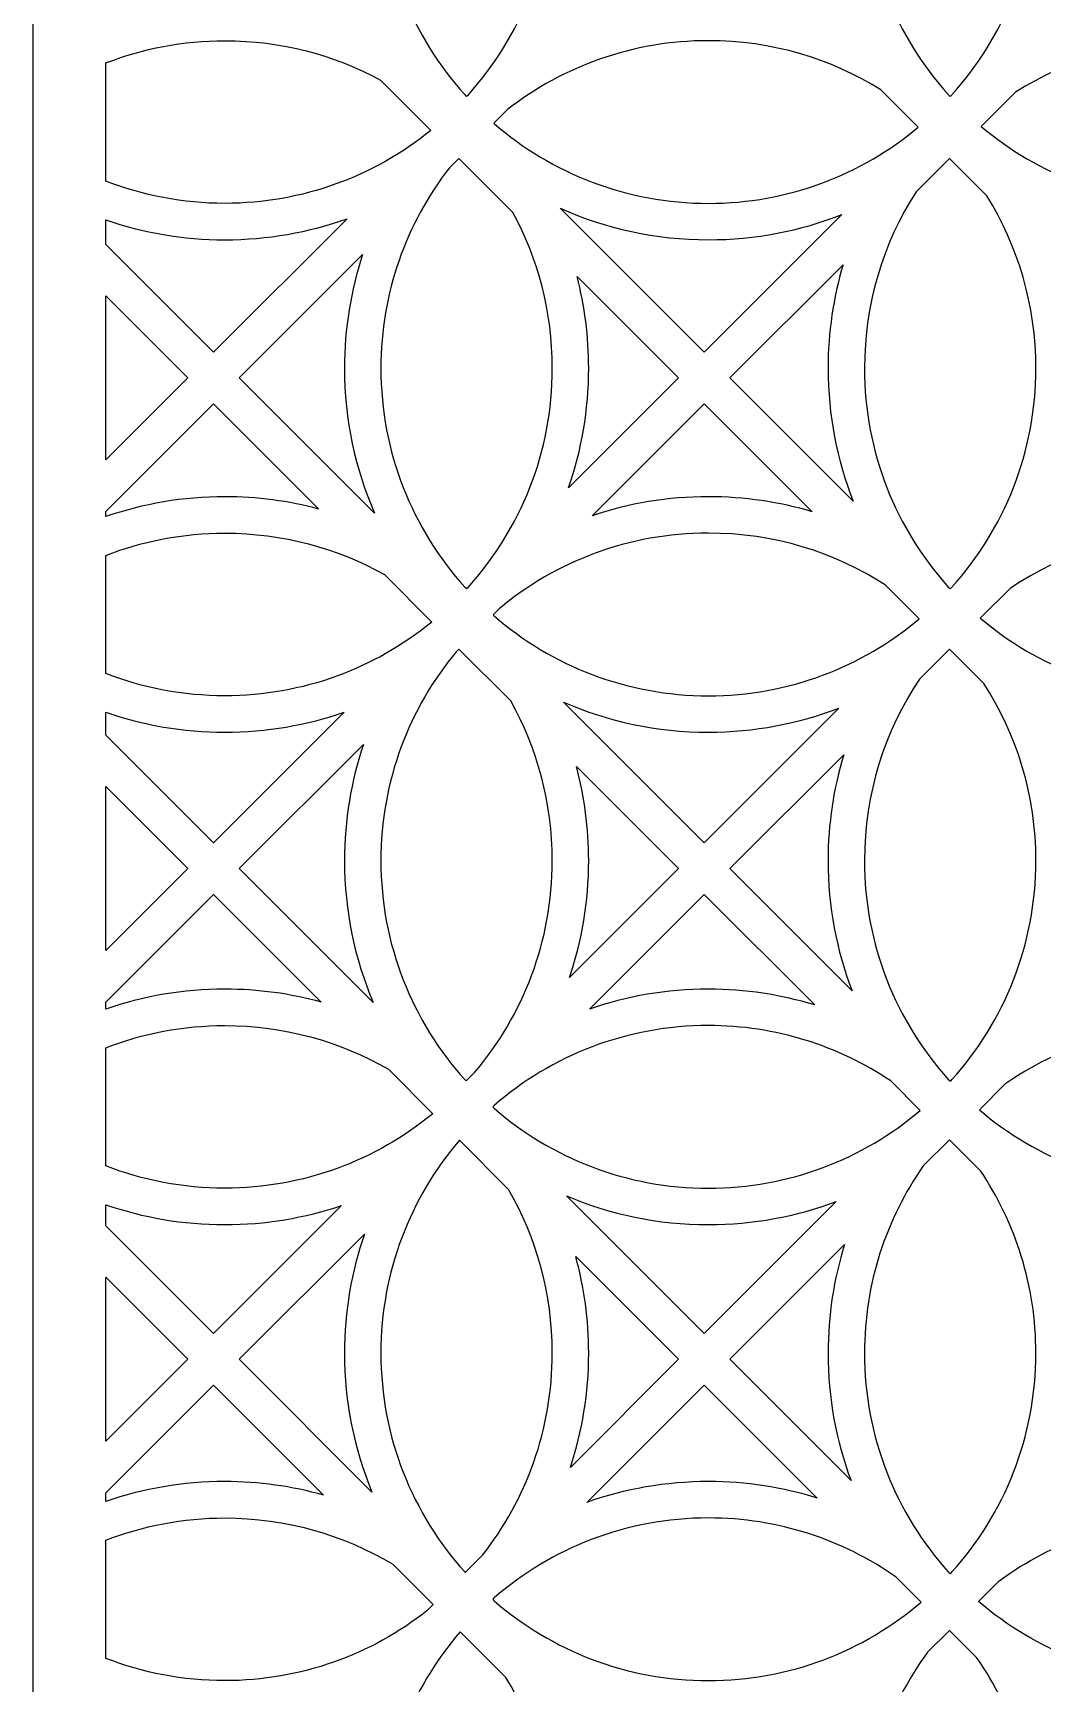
# Model space of a CAD drawing. Header units: centimetres. Extents: x -21.5 to -16.8, y -9 to 9.
# Drawn here: x -21.462 to -18.991, y 0.319 to 4.359 of the extents above; entities that cross this region are included whole.
import ezdxf

# ---------------------------------------------------------------- set-up
doc = ezdxf.new("R2010")
doc.units = ezdxf.units.CM
doc.header["$MEASUREMENT"] = 0
doc.layers.add('layer 1', color=7, linetype='Continuous')

msp = doc.modelspace()

# ---------------------------------------------------------------- linework, layer by layer
at = {"layer": 'layer 1', "color": 250}
for points, knots in [([(-21.46152, -9.00021), (-21.46152, -9.00021), (-21.46152, -8.8791), (-21.46152, -8.8791), (-21.46152, -8.8791), (-21.46152, -8.8791), (-21.46152, -8.15456), (-21.46152, -8.15456), (-21.46152, -8.15456), (-21.46152, -8.15456), (-21.46152, -7.9634), (-21.46152, -7.9634), (-21.46152, -7.9634), (-21.46152, -7.9634), (-21.46152, -7.86883), (-21.46152, -7.86883), (-21.46152, -7.86883), (-21.46152, -7.86883), (-21.46152, -7.67766), (-21.46152, -7.67766), (-21.46152, -7.67766), (-21.46152, -7.67766), (-21.46152, -6.94883), (-21.46152, -6.94883), (-21.46152, -6.94883), (-21.46152, -6.94883), (-21.46152, -6.7577), (-21.46152, -6.7577), (-21.46152, -6.7577), (-21.46152, -6.7577), (-21.46152, -6.66312), (-21.46152, -6.66312), (-21.46152, -6.66312), (-21.46152, -6.66312), (-21.46152, -6.47189), (-21.46152, -6.47189), (-21.46152, -6.47189), (-21.46152, -6.47189), (-21.46152, -5.7432), (-21.46152, -5.7432), (-21.46152, -5.7432), (-21.46152, -5.7432), (-21.46152, -5.55199), (-21.46152, -5.55199), (-21.46152, -5.55199), (-21.46152, -5.55199), (-21.46152, -5.45741), (-21.46152, -5.45741), (-21.46152, -5.45741), (-21.46152, -5.45741), (-21.46152, -5.26631), (-21.46152, -5.26631), (-21.46152, -5.26631), (-21.46152, -5.26631), (-21.46152, -4.53748), (-21.46152, -4.53748), (-21.46152, -4.53748), (-21.46152, -4.53748), (-21.46152, -4.34628), (-21.46152, -4.34628), (-21.46152, -4.34628), (-21.46152, -4.34628), (-21.46152, -4.2517), (-21.46152, -4.2517), (-21.46152, -4.2517), (-21.46152, -4.2517), (-21.46152, -4.06049), (-21.46152, -4.06049), (-21.46152, -4.06049), (-21.46152, -4.06049), (-21.46152, -3.33171), (-21.46152, -3.33171), (-21.46152, -3.33171), (-21.46152, -3.33171), (-21.46152, -3.14057), (-21.46152, -3.14057), (-21.46152, -3.14057), (-21.46152, -3.14057), (-21.46152, -3.04599), (-21.46152, -3.04599), (-21.46152, -3.04599), (-21.46152, -3.04599), (-21.46152, -2.85482), (-21.46152, -2.85482), (-21.46152, -2.85482), (-21.46152, -2.85482), (-21.46152, -2.12608), (-21.46152, -2.12608), (-21.46152, -2.12608), (-21.46152, -2.12608), (-21.46152, -1.93486), (-21.46152, -1.93486), (-21.46152, -1.93486), (-21.46152, -1.93486), (-21.46152, -1.84028), (-21.46152, -1.84028), (-21.46152, -1.84028), (-21.46152, -1.84028), (-21.46152, -1.6491), (-21.46152, -1.6491), (-21.46152, -1.6491), (-21.46152, -1.6491), (-21.46152, -0.92028), (-21.46152, -0.92028), (-21.46152, -0.92028), (-21.46152, -0.92028), (-21.46152, -0.72915), (-21.46152, -0.72915), (-21.46152, -0.72915), (-21.46152, -0.72915), (-21.46152, -0.63457), (-21.46152, -0.63457), (-21.46152, -0.63457), (-21.46152, -0.63457), (-21.46152, -0.44337), (-21.46152, -0.44337), (-21.46152, -0.44337), (-21.46152, -0.44337), (-21.46152, 0.28533), (-21.46152, 0.28533), (-21.46152, 0.28533), (-21.46152, 0.28533), (-21.46152, 0.47656), (-21.46152, 0.47656), (-21.46152, 0.47656), (-21.46152, 0.47656), (-21.46152, 0.57114), (-21.46152, 0.57114), (-21.46152, 0.57114), (-21.46152, 0.57114), (-21.46152, 0.76231), (-21.46152, 0.76231), (-21.46152, 0.76231), (-21.46152, 0.76231), (-21.46152, 1.49051), (-21.46152, 1.49051), (-21.46152, 1.49051), (-21.46152, 1.49051), (-21.46152, 1.68227), (-21.46152, 1.68227), (-21.46152, 1.68227), (-21.46152, 1.68227), (-21.46152, 1.77685), (-21.46152, 1.77685), (-21.46152, 1.77685), (-21.46152, 1.77685), (-21.46152, 1.96797), (-21.46152, 1.96797), (-21.46152, 1.96797), (-21.46152, 1.96797), (-21.46152, 2.69195), (-21.46152, 2.69195), (-21.46152, 2.69195), (-21.46152, 2.69195), (-21.46152, 2.88798), (-21.46152, 2.88798), (-21.46152, 2.88798), (-21.46152, 2.88798), (-21.46152, 2.98256), (-21.46152, 2.98256), (-21.46152, 2.98256), (-21.46152, 2.98256), (-21.46152, 3.17371), (-21.46152, 3.17371), (-21.46152, 3.17371), (-21.46152, 3.17371), (-21.46152, 3.89339), (-21.46152, 3.89339), (-21.46152, 3.89339), (-21.46152, 3.89339), (-21.46152, 4.09369), (-21.46152, 4.09369), (-21.46152, 4.09369), (-21.46152, 4.09369), (-21.46152, 4.18826), (-21.46152, 4.18826), (-21.46152, 4.18826), (-21.46152, 4.18826), (-21.46152, 4.37942), (-21.46152, 4.37942), (-21.46152, 4.37942), (-21.46152, 4.37942), (-21.46152, 5.09483), (-21.46152, 5.09483), (-21.46152, 5.09483), (-21.46152, 5.09483), (-21.46152, 5.2994), (-21.46152, 5.2994), (-21.46152, 5.2994), (-21.46152, 5.2994), (-21.46152, 5.39397), (-21.46152, 5.39397), (-21.46152, 5.39397), (-21.46152, 5.39397), (-21.46152, 5.58508), (-21.46152, 5.58508), (-21.46152, 5.58508), (-21.46152, 5.58508), (-21.46152, 6.29628), (-21.46152, 6.29628), (-21.46152, 6.29628), (-21.46152, 6.29628), (-21.46152, 6.50511), (-21.46152, 6.50511), (-21.46152, 6.50511), (-21.46152, 6.50511), (-21.46152, 6.59968), (-21.46152, 6.59968), (-21.46152, 6.59968), (-21.46152, 6.59968), (-21.46152, 6.79088), (-21.46152, 6.79088), (-21.46152, 6.79088), (-21.46152, 6.79088), (-21.46152, 7.49772), (-21.46152, 7.49772), (-21.46152, 7.49772), (-21.46152, 7.49772), (-21.46152, 7.71082), (-21.46152, 7.71082), (-21.46152, 7.71082), (-21.46152, 7.71082), (-21.46152, 7.80534), (-21.46152, 7.80534), (-21.46152, 7.80534), (-21.46152, 7.80534), (-21.46152, 7.99654), (-21.46152, 7.99654), (-21.46152, 7.99654), (-21.46152, 7.99654), (-21.46152, 8.69916), (-21.46152, 8.69916), (-21.46152, 8.69916), (-21.46152, 8.69916), (-21.46152, 8.91653), (-21.46152, 8.91653), (-21.46152, 8.91653), (-21.46152, 8.91653), (-21.46152, 9.00077), (-21.46152, 9.00077), (-21.46152, 9.00077), (-21.46152, 9.00077), (-20.56169, 9.00077), (-20.56169, 9.00077), (-20.56169, 9.00077), (-20.56169, 9.00077), (-20.27582, 9.00077), (-20.27582, 9.00077), (-20.27582, 9.00077), (-20.27582, 9.00077), (-19.36025, 9.00077), (-19.36025, 9.00077), (-19.36025, 9.00077), (-19.36025, 9.00077), (-19.07437, 9.00077), (-19.07437, 9.00077), (-19.07437, 9.00077), (-19.07437, 9.00077), (-18.15881, 9.00077), (-18.15881, 9.00077), (-18.15881, 9.00077), (-18.15881, 9.00077), (-17.87293, 9.00077), (-17.87293, 9.00077), (-17.87293, 9.00077), (-17.87293, 9.00077), (-16.95736, 9.00077), (-16.95736, 9.00077), (-16.95736, 9.00077), (-16.95736, 9.00077), (-16.7979, 9.00077), (-16.7979, 9.00077), (-16.7979, 9.00077), (-16.7979, 9.00077), (-16.7979, 8.84131), (-16.7979, 8.84131), (-16.7979, 8.84131), (-16.7979, 8.84131), (-16.7979, 7.87926), (-16.7979, 7.87926), (-16.7979, 7.87926), (-16.7979, 7.87926), (-16.7979, 7.63699), (-16.7979, 7.63699), (-16.7979, 7.63699), (-16.7979, 7.63699), (-16.7979, 6.67355), (-16.7979, 6.67355), (-16.7979, 6.67355), (-16.7979, 6.67355), (-16.7979, 6.43121), (-16.7979, 6.43121), (-16.7979, 6.43121), (-16.7979, 6.43121), (-16.7979, 5.46784), (-16.7979, 5.46784), (-16.7979, 5.46784), (-16.7979, 5.46784), (-16.7979, 5.22553), (-16.7979, 5.22553), (-16.7979, 5.22553), (-16.7979, 5.22553), (-16.7979, 4.26213), (-16.7979, 4.26213), (-16.7979, 4.26213), (-16.7979, 4.26213), (-16.7979, 4.01986), (-16.7979, 4.01986), (-16.7979, 4.01986), (-16.7979, 4.01986), (-16.7979, 3.05645), (-16.7979, 3.05645), (-16.7979, 3.05645), (-16.7979, 3.05645), (-16.7979, 2.81414), (-16.7979, 2.81414), (-16.7979, 2.81414), (-16.7979, 2.81414), (-16.7979, 1.85075), (-16.7979, 1.85075), (-16.7979, 1.85075), (-16.7979, 1.85075), (-16.7979, 1.60839), (-16.7979, 1.60839), (-16.7979, 1.60839), (-16.7979, 1.60839), (-16.7979, 0.64502), (-16.7979, 0.64502), (-16.7979, 0.64502), (-16.7979, 0.64502), (-16.7979, 0.40266), (-16.7979, 0.40266), (-16.7979, 0.40266), (-16.7979, 0.40266), (-16.7979, -0.5607), (-16.7979, -0.5607), (-16.7979, -0.5607), (-16.7979, -0.5607), (-16.7979, -0.80306), (-16.7979, -0.80306), (-16.7979, -0.80306), (-16.7979, -0.80306), (-16.7979, -1.76645), (-16.7979, -1.76645), (-16.7979, -1.76645), (-16.7979, -1.76645), (-16.7979, -2.00875), (-16.7979, -2.00875), (-16.7979, -2.00875), (-16.7979, -2.00875), (-16.7979, -2.97215), (-16.7979, -2.97215), (-16.7979, -2.97215), (-16.7979, -2.97215), (-16.7979, -3.21441), (-16.7979, -3.21441), (-16.7979, -3.21441), (-16.7979, -3.21441), (-16.7979, -4.17782), (-16.7979, -4.17782), (-16.7979, -4.17782), (-16.7979, -4.17782), (-16.7979, -4.4201), (-16.7979, -4.4201), (-16.7979, -4.4201), (-16.7979, -4.4201), (-16.7979, -5.38351), (-16.7979, -5.38351), (-16.7979, -5.38351), (-16.7979, -5.38351), (-16.7979, -5.62586), (-16.7979, -5.62586), (-16.7979, -5.62586), (-16.7979, -5.62586), (-16.7979, -6.58922), (-16.7979, -6.58922), (-16.7979, -6.58922), (-16.7979, -6.58922), (-16.7979, -6.83158), (-16.7979, -6.83158), (-16.7979, -6.83158), (-16.7979, -6.83158), (-16.7979, -7.79495), (-16.7979, -7.79495), (-16.7979, -7.79495), (-16.7979, -7.79495), (-16.7979, -8.03731), (-16.7979, -8.03731), (-16.7979, -8.03731), (-16.7979, -8.03731), (-16.7979, -9.00021), (-16.7979, -9.00021), (-16.7979, -9.00021), (-16.7979, -9.00021), (-16.85199, -9.00021), (-16.85199, -9.00021), (-16.85199, -9.00021), (-16.85199, -9.00021), (-17.09476, -9.00021), (-17.09476, -9.00021), (-17.09476, -9.00021), (-17.09476, -9.00021), (-17.78354, -9.00021), (-17.78354, -9.00021), (-17.78354, -9.00021), (-17.78354, -9.00021), (-17.98178, -9.00021), (-17.98178, -9.00021), (-17.98178, -9.00021), (-17.98178, -9.00021), (-18.05343, -9.00021), (-18.05343, -9.00021), (-18.05343, -9.00021), (-18.05343, -9.00021), (-18.27897, -9.00021), (-18.27897, -9.00021), (-18.27897, -9.00021), (-18.27897, -9.00021), (-18.96772, -9.00021), (-18.96772, -9.00021), (-18.96772, -9.00021), (-18.96772, -9.00021), (-19.17975, -9.00021), (-19.17975, -9.00021), (-19.17975, -9.00021), (-19.17975, -9.00021), (-19.25487, -9.00021), (-19.25487, -9.00021), (-19.25487, -9.00021), (-19.25487, -9.00021), (-19.46325, -9.00021), (-19.46325, -9.00021), (-19.46325, -9.00021), (-19.46325, -9.00021), (-20.15197, -9.00021), (-20.15197, -9.00021), (-20.15197, -9.00021), (-20.15197, -9.00021), (-20.38119, -9.00021), (-20.38119, -9.00021), (-20.38119, -9.00021), (-20.38119, -9.00021), (-20.44915, -9.00021), (-20.44915, -9.00021), (-20.44915, -9.00021), (-20.44915, -9.00021), (-20.64745, -9.00021), (-20.64745, -9.00021), (-20.64745, -9.00021), (-20.64745, -9.00021), (-21.33629, -9.00021), (-21.33629, -9.00021), (-21.33629, -9.00021), (-21.33629, -9.00021), (-21.46152, -9.00021), (-21.46152, -9.00021)], [0, 0, 0, 0, 0.0086957, 0.0086957, 0.0086957, 0.0086957, 0.0173913, 0.0173913, 0.0173913, 0.0173913, 0.026087, 0.026087, 0.026087, 0.026087, 0.0347826, 0.0347826, 0.0347826, 0.0347826, 0.0434783, 0.0434783, 0.0434783, 0.0434783, 0.0521739, 0.0521739, 0.0521739, 0.0521739, 0.0608696, 0.0608696, 0.0608696, 0.0608696, 0.0695652, 0.0695652, 0.0695652, 0.0695652, 0.0782609, 0.0782609, 0.0782609, 0.0782609, 0.0869565, 0.0869565, 0.0869565, 0.0869565, 0.0956522, 0.0956522, 0.0956522, 0.0956522, 0.1043478, 0.1043478, 0.1043478, 0.1043478, 0.1130435, 0.1130435, 0.1130435, 0.1130435, 0.1217391, 0.1217391, 0.1217391, 0.1217391, 0.1304348, 0.1304348, 0.1304348, 0.1304348, 0.1391304, 0.1391304, 0.1391304, 0.1391304, 0.1478261, 0.1478261, 0.1478261, 0.1478261, 0.1565217, 0.1565217, 0.1565217, 0.1565217, 0.1652174, 0.1652174, 0.1652174, 0.1652174, 0.173913, 0.173913, 0.173913, 0.173913, 0.1826087, 0.1826087, 0.1826087, 0.1826087, 0.1913043, 0.1913043, 0.1913043, 0.1913043, 0.2, 0.2, 0.2, 0.2, 0.2086957, 0.2086957, 0.2086957, 0.2086957, 0.2173913, 0.2173913, 0.2173913, 0.2173913, 0.226087, 0.226087, 0.226087, 0.226087, 0.2347826, 0.2347826, 0.2347826, 0.2347826, 0.2434783, 0.2434783, 0.2434783, 0.2434783, 0.2521739, 0.2521739, 0.2521739, 0.2521739, 0.2608696, 0.2608696, 0.2608696, 0.2608696, 0.2695652, 0.2695652, 0.2695652, 0.2695652, 0.2782609, 0.2782609, 0.2782609, 0.2782609, 0.2869565, 0.2869565, 0.2869565, 0.2869565, 0.2956522, 0.2956522, 0.2956522, 0.2956522, 0.3043478, 0.3043478, 0.3043478, 0.3043478, 0.3130435, 0.3130435, 0.3130435, 0.3130435, 0.3217391, 0.3217391, 0.3217391, 0.3217391, 0.3304348, 0.3304348, 0.3304348, 0.3304348, 0.3391304, 0.3391304, 0.3391304, 0.3391304, 0.3478261, 0.3478261, 0.3478261, 0.3478261, 0.3565217, 0.3565217, 0.3565217, 0.3565217, 0.3652174, 0.3652174, 0.3652174, 0.3652174, 0.373913, 0.373913, 0.373913, 0.373913, 0.3826087, 0.3826087, 0.3826087, 0.3826087, 0.3913043, 0.3913043, 0.3913043, 0.3913043, 0.4, 0.4, 0.4, 0.4, 0.4086957, 0.4086957, 0.4086957, 0.4086957, 0.4173913, 0.4173913, 0.4173913, 0.4173913, 0.426087, 0.426087, 0.426087, 0.426087, 0.4347826, 0.4347826, 0.4347826, 0.4347826, 0.4434783, 0.4434783, 0.4434783, 0.4434783, 0.4521739, 0.4521739, 0.4521739, 0.4521739, 0.4608696, 0.4608696, 0.4608696, 0.4608696, 0.4695652, 0.4695652, 0.4695652, 0.4695652, 0.4782609, 0.4782609, 0.4782609, 0.4782609, 0.4869565, 0.4869565, 0.4869565, 0.4869565, 0.4956522, 0.4956522, 0.4956522, 0.4956522, 0.5043478, 0.5043478, 0.5043478, 0.5043478, 0.5130435, 0.5130435, 0.5130435, 0.5130435, 0.5217391, 0.5217391, 0.5217391, 0.5217391, 0.5304348, 0.5304348, 0.5304348, 0.5304348, 0.5391304, 0.5391304, 0.5391304, 0.5391304, 0.5478261, 0.5478261, 0.5478261, 0.5478261, 0.5565217, 0.5565217, 0.5565217, 0.5565217, 0.5652174, 0.5652174, 0.5652174, 0.5652174, 0.573913, 0.573913, 0.573913, 0.573913, 0.5826087, 0.5826087, 0.5826087, 0.5826087, 0.5913043, 0.5913043, 0.5913043, 0.5913043, 0.6, 0.6, 0.6, 0.6, 0.6086957, 0.6086957, 0.6086957, 0.6086957, 0.6173913, 0.6173913, 0.6173913, 0.6173913, 0.626087, 0.626087, 0.626087, 0.626087, 0.6347826, 0.6347826, 0.6347826, 0.6347826, 0.6434783, 0.6434783, 0.6434783, 0.6434783, 0.6521739, 0.6521739, 0.6521739, 0.6521739, 0.6608696, 0.6608696, 0.6608696, 0.6608696, 0.6695652, 0.6695652, 0.6695652, 0.6695652, 0.6782609, 0.6782609, 0.6782609, 0.6782609, 0.6869565, 0.6869565, 0.6869565, 0.6869565, 0.6956522, 0.6956522, 0.6956522, 0.6956522, 0.7043478, 0.7043478, 0.7043478, 0.7043478, 0.7130435, 0.7130435, 0.7130435, 0.7130435, 0.7217391, 0.7217391, 0.7217391, 0.7217391, 0.7304348, 0.7304348, 0.7304348, 0.7304348, 0.7391304, 0.7391304, 0.7391304, 0.7391304, 0.7478261, 0.7478261, 0.7478261, 0.7478261, 0.7565217, 0.7565217, 0.7565217, 0.7565217, 0.7652174, 0.7652174, 0.7652174, 0.7652174, 0.773913, 0.773913, 0.773913, 0.773913, 0.7826087, 0.7826087, 0.7826087, 0.7826087, 0.7913043, 0.7913043, 0.7913043, 0.7913043, 0.8, 0.8, 0.8, 0.8, 0.8086957, 0.8086957, 0.8086957, 0.8086957, 0.8173913, 0.8173913, 0.8173913, 0.8173913, 0.826087, 0.826087, 0.826087, 0.826087, 0.8347826, 0.8347826, 0.8347826, 0.8347826, 0.8434783, 0.8434783, 0.8434783, 0.8434783, 0.8521739, 0.8521739, 0.8521739, 0.8521739, 0.8608696, 0.8608696, 0.8608696, 0.8608696, 0.8695652, 0.8695652, 0.8695652, 0.8695652, 0.8782609, 0.8782609, 0.8782609, 0.8782609, 0.8869565, 0.8869565, 0.8869565, 0.8869565, 0.8956522, 0.8956522, 0.8956522, 0.8956522, 0.9043478, 0.9043478, 0.9043478, 0.9043478, 0.9130435, 0.9130435, 0.9130435, 0.9130435, 0.9217391, 0.9217391, 0.9217391, 0.9217391, 0.9304348, 0.9304348, 0.9304348, 0.9304348, 0.9391304, 0.9391304, 0.9391304, 0.9391304, 0.9478261, 0.9478261, 0.9478261, 0.9478261, 0.9565217, 0.9565217, 0.9565217, 0.9565217, 0.9652174, 0.9652174, 0.9652174, 0.9652174, 0.973913, 0.973913, 0.973913, 0.973913, 0.9826087, 0.9826087, 0.9826087, 0.9826087, 1, 1, 1, 1]), ([(-20.60963, 4.74383), (-20.60963, 4.92099), (-20.55213, 5.08473), (-20.45481, 5.21745), (-20.45481, 5.21745), (-20.45481, 5.21745), (-20.41875, 5.25351), (-20.41875, 5.25351), (-20.41875, 5.25351), (-20.41875, 5.25351), (-20.28141, 5.11616), (-20.28141, 5.11616), (-20.28141, 5.11616), (-20.22296, 5.00488), (-20.18983, 4.87823), (-20.18983, 4.74383), (-20.18983, 4.74383), (-20.18983, 4.53782), (-20.26757, 4.34994), (-20.39528, 4.2079), (-20.39528, 4.2079), (-20.39677, 4.20659), (-20.39824, 4.20529), (-20.39972, 4.20397), (-20.39972, 4.20397), (-20.40123, 4.20532), (-20.40275, 4.20666), (-20.40427, 4.208), (-20.40427, 4.208), (-20.53192, 4.35004), (-20.60963, 4.53787), (-20.60963, 4.74383)], [0, 0, 0, 0, 0.1111111, 0.1111111, 0.1111111, 0.1111111, 0.2222222, 0.2222222, 0.2222222, 0.2222222, 0.3333333, 0.3333333, 0.3333333, 0.3333333, 0.4444444, 0.4444444, 0.4444444, 0.4444444, 0.5555556, 0.5555556, 0.5555556, 0.5555556, 0.6666667, 0.6666667, 0.6666667, 0.6666667, 0.7777778, 0.7777778, 0.7777778, 0.7777778, 1, 1, 1, 1]), ([(-19.42538, 4.74383), (-19.42538, 4.89818), (-19.38172, 5.04235), (-19.30613, 5.16469), (-19.30613, 5.16469), (-19.30613, 5.16469), (-19.21731, 5.25351), (-19.21731, 5.25351), (-19.21731, 5.25351), (-19.21731, 5.25351), (-19.11916, 5.15535), (-19.11916, 5.15535), (-19.11916, 5.15535), (-19.04706, 5.03504), (-19.00558, 4.89427), (-19.00558, 4.74383), (-19.00558, 4.74383), (-19.00558, 4.53782), (-19.08333, 4.34994), (-19.21104, 4.20789), (-19.21104, 4.20789), (-19.21253, 4.20659), (-19.214, 4.20528), (-19.21548, 4.20396), (-19.21548, 4.20396), (-19.21697, 4.20529), (-19.21846, 4.2066), (-19.21995, 4.20792), (-19.21995, 4.20792), (-19.34765, 4.34997), (-19.42538, 4.53783), (-19.42538, 4.74383)], [0, 0, 0, 0, 0.1111111, 0.1111111, 0.1111111, 0.1111111, 0.2222222, 0.2222222, 0.2222222, 0.2222222, 0.3333333, 0.3333333, 0.3333333, 0.3333333, 0.4444444, 0.4444444, 0.4444444, 0.4444444, 0.5555556, 0.5555556, 0.5555556, 0.5555556, 0.6666667, 0.6666667, 0.6666667, 0.6666667, 0.7777778, 0.7777778, 0.7777778, 0.7777778, 1, 1, 1, 1]), ([(-21.2833, 3.99643), (-21.19296, 3.96117), (-21.09466, 3.94181), (-20.99186, 3.94181), (-20.99186, 3.94181), (-20.80064, 3.94181), (-20.62506, 4.0088), (-20.48723, 4.12054), (-20.48723, 4.12054), (-20.48723, 4.12054), (-20.61049, 4.2438), (-20.61049, 4.2438), (-20.61049, 4.2438), (-20.72392, 4.30525), (-20.85382, 4.34014), (-20.99186, 4.34014), (-20.99186, 4.34014), (-21.09466, 4.34014), (-21.19296, 4.32078), (-21.2833, 4.28551), (-21.2833, 4.28551), (-21.2833, 4.28551), (-21.2833, 3.99643), (-21.2833, 3.99643)], [0, 0, 0, 0, 0.1428571, 0.1428571, 0.1428571, 0.1428571, 0.2857143, 0.2857143, 0.2857143, 0.2857143, 0.4285714, 0.4285714, 0.4285714, 0.4285714, 0.5714286, 0.5714286, 0.5714286, 0.5714286, 0.7142857, 0.7142857, 0.7142857, 0.7142857, 1, 1, 1, 1]), ([(-19.29355, 4.1283), (-19.43276, 4.0119), (-19.612, 3.94181), (-19.80761, 3.94181), (-19.80761, 3.94181), (-20.00818, 3.94181), (-20.19158, 4.01547), (-20.33222, 4.13722), (-20.33222, 4.13722), (-20.33222, 4.13722), (-20.33288, 4.13794), (-20.33288, 4.13794), (-20.33288, 4.13794), (-20.33288, 4.13794), (-20.29852, 4.17229), (-20.29852, 4.17229), (-20.29852, 4.17229), (-20.16284, 4.27749), (-19.99254, 4.34014), (-19.80761, 4.34014), (-19.80761, 4.34014), (-19.65256, 4.34014), (-19.50781, 4.29608), (-19.38511, 4.21986), (-19.38511, 4.21986), (-19.38511, 4.21986), (-19.29355, 4.1283), (-19.29355, 4.1283)], [0, 0, 0, 0, 0.125, 0.125, 0.125, 0.125, 0.25, 0.25, 0.25, 0.25, 0.375, 0.375, 0.375, 0.375, 0.5, 0.5, 0.5, 0.5, 0.625, 0.625, 0.625, 0.625, 0.75, 0.75, 0.75, 0.75, 1, 1, 1, 1]), ([(-18.09998, 4.13618), (-18.24047, 4.01506), (-18.42337, 3.94181), (-18.62336, 3.94181), (-18.62336, 3.94181), (-18.8199, 3.94181), (-18.99992, 4.01257), (-19.1394, 4.12997), (-19.1394, 4.12997), (-19.1394, 4.12997), (-19.05558, 4.2138), (-19.05558, 4.2138), (-19.05558, 4.2138), (-18.93084, 4.29377), (-18.7825, 4.34014), (-18.62336, 4.34014), (-18.62336, 4.34014), (-18.44519, 4.34014), (-18.2806, 4.28198), (-18.14747, 4.18366), (-18.14747, 4.18366), (-18.14747, 4.18366), (-18.09998, 4.13618), (-18.09998, 4.13618)], [0, 0, 0, 0, 0.1428571, 0.1428571, 0.1428571, 0.1428571, 0.2857143, 0.2857143, 0.2857143, 0.2857143, 0.4285714, 0.4285714, 0.4285714, 0.4285714, 0.5714286, 0.5714286, 0.5714286, 0.5714286, 0.7142857, 0.7142857, 0.7142857, 0.7142857, 1, 1, 1, 1]), ([(-20.60963, 3.53812), (-20.60963, 3.72305), (-20.54698, 3.89337), (-20.44178, 4.02904), (-20.44178, 4.02904), (-20.44178, 4.02904), (-20.41875, 4.05206), (-20.41875, 4.05206), (-20.41875, 4.05206), (-20.41875, 4.05206), (-20.28618, 3.91949), (-20.28618, 3.91949), (-20.28618, 3.91949), (-20.22473, 3.80606), (-20.18983, 3.67616), (-20.18983, 3.53812), (-20.18983, 3.53812), (-20.18983, 3.33211), (-20.26758, 3.14423), (-20.39529, 3.00218), (-20.39529, 3.00218), (-20.39678, 3.00088), (-20.39825, 2.99957), (-20.39973, 2.99825), (-20.39973, 2.99825), (-20.40121, 2.99957), (-20.4027, 3.00089), (-20.40419, 3.0022), (-20.40419, 3.0022), (-20.53189, 3.14425), (-20.60963, 3.33212), (-20.60963, 3.53812)], [0, 0, 0, 0, 0.1111111, 0.1111111, 0.1111111, 0.1111111, 0.2222222, 0.2222222, 0.2222222, 0.2222222, 0.3333333, 0.3333333, 0.3333333, 0.3333333, 0.4444444, 0.4444444, 0.4444444, 0.4444444, 0.5555556, 0.5555556, 0.5555556, 0.5555556, 0.6666667, 0.6666667, 0.6666667, 0.6666667, 0.7777778, 0.7777778, 0.7777778, 0.7777778, 1, 1, 1, 1]), ([(-19.42538, 3.53812), (-19.42538, 3.69726), (-19.37901, 3.8456), (-19.29903, 3.97034), (-19.29903, 3.97034), (-19.29903, 3.97034), (-19.21731, 4.05206), (-19.21731, 4.05206), (-19.21731, 4.05206), (-19.21731, 4.05206), (-19.12587, 3.96062), (-19.12587, 3.96062), (-19.12587, 3.96062), (-19.04964, 3.83793), (-19.00558, 3.69316), (-19.00558, 3.53812), (-19.00558, 3.53812), (-19.00558, 3.33211), (-19.08332, 3.14423), (-19.21104, 3.00218), (-19.21104, 3.00218), (-19.21252, 3.00088), (-19.214, 2.99957), (-19.21547, 2.99826), (-19.21547, 2.99826), (-19.21698, 2.99961), (-19.2185, 3.00095), (-19.22002, 3.00228), (-19.22002, 3.00228), (-19.34767, 3.14433), (-19.42538, 3.33216), (-19.42538, 3.53812)], [0, 0, 0, 0, 0.1111111, 0.1111111, 0.1111111, 0.1111111, 0.2222222, 0.2222222, 0.2222222, 0.2222222, 0.3333333, 0.3333333, 0.3333333, 0.3333333, 0.4444444, 0.4444444, 0.4444444, 0.4444444, 0.5555556, 0.5555556, 0.5555556, 0.5555556, 0.6666667, 0.6666667, 0.6666667, 0.6666667, 0.7777778, 0.7777778, 0.7777778, 0.7777778, 1, 1, 1, 1]), ([(-19.48088, 3.91452), (-19.58206, 3.87461), (-19.69228, 3.85269), (-19.80761, 3.85269), (-19.80761, 3.85269), (-19.93679, 3.85269), (-20.05954, 3.88023), (-20.17036, 3.9297), (-20.17036, 3.9297), (-20.17036, 3.9297), (-19.81803, 3.57737), (-19.81803, 3.57737), (-19.81803, 3.57737), (-19.81803, 3.57737), (-19.48088, 3.91452), (-19.48088, 3.91452)], [0, 0, 0, 0, 0.2, 0.2, 0.2, 0.2, 0.4, 0.4, 0.4, 0.4, 0.6, 0.6, 0.6, 0.6, 1, 1, 1, 1]), ([(-20.69256, 3.90428), (-20.78611, 3.87092), (-20.88685, 3.85269), (-20.99186, 3.85269), (-20.99186, 3.85269), (-21.09392, 3.85269), (-21.19197, 3.86988), (-21.2833, 3.9015), (-21.2833, 3.9015), (-21.2833, 3.9015), (-21.2833, 3.84119), (-21.2833, 3.84119), (-21.2833, 3.84119), (-21.2833, 3.84119), (-21.01947, 3.57737), (-21.01947, 3.57737), (-21.01947, 3.57737), (-21.01947, 3.57737), (-20.69256, 3.90428), (-20.69256, 3.90428)], [0, 0, 0, 0, 0.1666667, 0.1666667, 0.1666667, 0.1666667, 0.3333333, 0.3333333, 0.3333333, 0.3333333, 0.5, 0.5, 0.5, 0.5, 0.6666667, 0.6666667, 0.6666667, 0.6666667, 1, 1, 1, 1]), ([(-20.69874, 3.53812), (-20.69874, 3.63534), (-20.68311, 3.7289), (-20.65432, 3.8165), (-20.65432, 3.8165), (-20.65432, 3.8165), (-20.95646, 3.51436), (-20.95646, 3.51436), (-20.95646, 3.51436), (-20.95646, 3.51436), (-20.62506, 3.18295), (-20.62506, 3.18295), (-20.62506, 3.18295), (-20.67242, 3.29178), (-20.69874, 3.41187), (-20.69874, 3.53812)], [0, 0, 0, 0, 0.2, 0.2, 0.2, 0.2, 0.4, 0.4, 0.4, 0.4, 0.6, 0.6, 0.6, 0.6, 1, 1, 1, 1]), ([(-20.12926, 3.76257), (-20.11064, 3.69086), (-20.10072, 3.61565), (-20.10072, 3.53812), (-20.10072, 3.53812), (-20.10072, 3.43558), (-20.1181, 3.3371), (-20.14999, 3.24541), (-20.14999, 3.24541), (-20.14999, 3.24541), (-19.88104, 3.51436), (-19.88104, 3.51436), (-19.88104, 3.51436), (-19.88104, 3.51436), (-20.12926, 3.76257), (-20.12926, 3.76257)], [0, 0, 0, 0, 0.2, 0.2, 0.2, 0.2, 0.4, 0.4, 0.4, 0.4, 0.6, 0.6, 0.6, 0.6, 1, 1, 1, 1]), ([(-19.5145, 3.53812), (-19.5145, 3.62615), (-19.50167, 3.71118), (-19.47787, 3.7915), (-19.47787, 3.7915), (-19.47787, 3.7915), (-19.75502, 3.51436), (-19.75502, 3.51436), (-19.75502, 3.51436), (-19.75502, 3.51436), (-19.45305, 3.21239), (-19.45305, 3.21239), (-19.45305, 3.21239), (-19.49271, 3.31329), (-19.5145, 3.42316), (-19.5145, 3.53812)], [0, 0, 0, 0, 0.2, 0.2, 0.2, 0.2, 0.4, 0.4, 0.4, 0.4, 0.6, 0.6, 0.6, 0.6, 1, 1, 1, 1]), ([(-21.2833, 3.31355), (-21.2833, 3.31355), (-21.08249, 3.51436), (-21.08249, 3.51436), (-21.08249, 3.51436), (-21.08249, 3.51436), (-21.2833, 3.71516), (-21.2833, 3.71516), (-21.2833, 3.71516), (-21.2833, 3.71516), (-21.2833, 3.31355), (-21.2833, 3.31355)], [0, 0, 0, 0, 0.25, 0.25, 0.25, 0.25, 0.5, 0.5, 0.5, 0.5, 1, 1, 1, 1]), ([(-21.2833, 3.17473), (-21.19197, 3.20634), (-21.09392, 3.22355), (-20.99186, 3.22355), (-20.99186, 3.22355), (-20.91221, 3.22355), (-20.83503, 3.21304), (-20.76156, 3.19343), (-20.76156, 3.19343), (-20.76156, 3.19343), (-21.01947, 3.45134), (-21.01947, 3.45134), (-21.01947, 3.45134), (-21.01947, 3.45134), (-21.2833, 3.18752), (-21.2833, 3.18752), (-21.2833, 3.18752), (-21.2833, 3.18752), (-21.2833, 3.17473), (-21.2833, 3.17473)], [0, 0, 0, 0, 0.1666667, 0.1666667, 0.1666667, 0.1666667, 0.3333333, 0.3333333, 0.3333333, 0.3333333, 0.5, 0.5, 0.5, 0.5, 0.6666667, 0.6666667, 0.6666667, 0.6666667, 1, 1, 1, 1]), ([(-20.0923, 3.17707), (-20.00291, 3.20721), (-19.90716, 3.22355), (-19.80761, 3.22355), (-19.80761, 3.22355), (-19.71926, 3.22355), (-19.63393, 3.21062), (-19.55335, 3.18666), (-19.55335, 3.18666), (-19.55335, 3.18666), (-19.81803, 3.45134), (-19.81803, 3.45134), (-19.81803, 3.45134), (-19.81803, 3.45134), (-20.0923, 3.17707), (-20.0923, 3.17707)], [0, 0, 0, 0, 0.2, 0.2, 0.2, 0.2, 0.4, 0.4, 0.4, 0.4, 0.6, 0.6, 0.6, 0.6, 1, 1, 1, 1]), ([(-21.2833, 2.79072), (-21.19296, 2.75546), (-21.09466, 2.7361), (-20.99186, 2.7361), (-20.99186, 2.7361), (-20.79955, 2.7361), (-20.62305, 2.80385), (-20.48487, 2.91674), (-20.48487, 2.91674), (-20.48487, 2.91674), (-20.60088, 3.03275), (-20.60088, 3.03275), (-20.60088, 3.03275), (-20.71655, 3.09749), (-20.84989, 3.13443), (-20.99186, 3.13443), (-20.99186, 3.13443), (-21.09466, 3.13443), (-21.19296, 3.11507), (-21.2833, 3.07981), (-21.2833, 3.07981), (-21.2833, 3.07981), (-21.2833, 2.79072), (-21.2833, 2.79072)], [0, 0, 0, 0, 0.1428571, 0.1428571, 0.1428571, 0.1428571, 0.2857143, 0.2857143, 0.2857143, 0.2857143, 0.4285714, 0.4285714, 0.4285714, 0.4285714, 0.5714286, 0.5714286, 0.5714286, 0.5714286, 0.7142857, 0.7142857, 0.7142857, 0.7142857, 1, 1, 1, 1]), ([(-19.29123, 2.92455), (-19.43077, 2.80699), (-19.61091, 2.7361), (-19.80761, 2.7361), (-19.80761, 2.7361), (-20.00825, 2.7361), (-20.19172, 2.80981), (-20.33238, 2.93164), (-20.33238, 2.93164), (-20.33323, 2.93258), (-20.33408, 2.93351), (-20.33493, 2.93444), (-20.33493, 2.93444), (-20.33493, 2.93444), (-20.32011, 2.94927), (-20.32011, 2.94927), (-20.32011, 2.94927), (-20.18112, 3.06488), (-20.00248, 3.13443), (-19.80761, 3.13443), (-19.80761, 3.13443), (-19.64769, 3.13443), (-19.49871, 3.08759), (-19.37359, 3.0069), (-19.37359, 3.0069), (-19.37359, 3.0069), (-19.29123, 2.92455), (-19.29123, 2.92455)], [0, 0, 0, 0, 0.125, 0.125, 0.125, 0.125, 0.25, 0.25, 0.25, 0.25, 0.375, 0.375, 0.375, 0.375, 0.5, 0.5, 0.5, 0.5, 0.625, 0.625, 0.625, 0.625, 0.75, 0.75, 0.75, 0.75, 1, 1, 1, 1]), ([(-18.09871, 2.93154), (-18.23936, 2.80978), (-18.42277, 2.7361), (-18.62336, 2.7361), (-18.62336, 2.7361), (-18.82099, 2.7361), (-19.00191, 2.80765), (-19.14171, 2.92622), (-19.14171, 2.92622), (-19.14171, 2.92622), (-19.06807, 2.99987), (-19.06807, 2.99987), (-19.06807, 2.99987), (-18.94078, 3.08485), (-18.78786, 3.13443), (-18.62336, 3.13443), (-18.62336, 3.13443), (-18.43723, 3.13443), (-18.26591, 3.07098), (-18.1298, 2.96455), (-18.1298, 2.96455), (-18.1298, 2.96455), (-18.0978, 2.93255), (-18.0978, 2.93255), (-18.0978, 2.93255), (-18.0978, 2.93255), (-18.09871, 2.93154), (-18.09871, 2.93154)], [0, 0, 0, 0, 0.125, 0.125, 0.125, 0.125, 0.25, 0.25, 0.25, 0.25, 0.375, 0.375, 0.375, 0.375, 0.5, 0.5, 0.5, 0.5, 0.625, 0.625, 0.625, 0.625, 0.75, 0.75, 0.75, 0.75, 1, 1, 1, 1]), ([(-20.60963, 2.33241), (-20.60963, 2.52728), (-20.54008, 2.70593), (-20.42446, 2.84491), (-20.42446, 2.84491), (-20.42446, 2.84491), (-20.41875, 2.85062), (-20.41875, 2.85062), (-20.41875, 2.85062), (-20.41875, 2.85062), (-20.29152, 2.72339), (-20.29152, 2.72339), (-20.29152, 2.72339), (-20.22679, 2.60771), (-20.18983, 2.47437), (-20.18983, 2.33241), (-20.18983, 2.33241), (-20.18983, 2.13461), (-20.26152, 1.95356), (-20.38026, 1.8137), (-20.38026, 1.8137), (-20.38026, 1.8137), (-20.40062, 1.79333), (-20.40062, 1.79333), (-20.40062, 1.79333), (-20.4018, 1.79438), (-20.40298, 1.79542), (-20.40416, 1.79646), (-20.40416, 1.79646), (-20.53188, 1.93851), (-20.60963, 2.12639), (-20.60963, 2.33241)], [0, 0, 0, 0, 0.1111111, 0.1111111, 0.1111111, 0.1111111, 0.2222222, 0.2222222, 0.2222222, 0.2222222, 0.3333333, 0.3333333, 0.3333333, 0.3333333, 0.4444444, 0.4444444, 0.4444444, 0.4444444, 0.5555556, 0.5555556, 0.5555556, 0.5555556, 0.6666667, 0.6666667, 0.6666667, 0.6666667, 0.7777778, 0.7777778, 0.7777778, 0.7777778, 1, 1, 1, 1]), ([(-19.42538, 2.33241), (-19.42538, 2.49691), (-19.37581, 2.64984), (-19.29082, 2.77712), (-19.29082, 2.77712), (-19.29082, 2.77712), (-19.21731, 2.85062), (-19.21731, 2.85062), (-19.21731, 2.85062), (-19.21731, 2.85062), (-19.13312, 2.76643), (-19.13312, 2.76643), (-19.13312, 2.76643), (-19.05243, 2.64132), (-19.00558, 2.49233), (-19.00558, 2.33241), (-19.00558, 2.33241), (-19.00558, 2.1264), (-19.08333, 1.93852), (-19.21105, 1.79647), (-19.21105, 1.79647), (-19.21252, 1.79517), (-19.21399, 1.79387), (-19.21545, 1.79257), (-19.21545, 1.79257), (-19.21701, 1.79396), (-19.21858, 1.79535), (-19.22015, 1.79672), (-19.22015, 1.79672), (-19.34773, 1.93875), (-19.42538, 2.12652), (-19.42538, 2.33241)], [0, 0, 0, 0, 0.1111111, 0.1111111, 0.1111111, 0.1111111, 0.2222222, 0.2222222, 0.2222222, 0.2222222, 0.3333333, 0.3333333, 0.3333333, 0.3333333, 0.4444444, 0.4444444, 0.4444444, 0.4444444, 0.5555556, 0.5555556, 0.5555556, 0.5555556, 0.6666667, 0.6666667, 0.6666667, 0.6666667, 0.7777778, 0.7777778, 0.7777778, 0.7777778, 1, 1, 1, 1]), ([(-19.48777, 2.70619), (-19.58706, 2.66798), (-19.69488, 2.64698), (-19.80761, 2.64698), (-19.80761, 2.64698), (-19.93385, 2.64698), (-20.05395, 2.6733), (-20.16278, 2.72067), (-20.16278, 2.72067), (-20.16278, 2.72067), (-19.81803, 2.37593), (-19.81803, 2.37593), (-19.81803, 2.37593), (-19.81803, 2.37593), (-19.48777, 2.70619), (-19.48777, 2.70619)], [0, 0, 0, 0, 0.2, 0.2, 0.2, 0.2, 0.4, 0.4, 0.4, 0.4, 0.6, 0.6, 0.6, 0.6, 1, 1, 1, 1]), ([(-20.69914, 2.69626), (-20.79084, 2.66437), (-20.88931, 2.64698), (-20.99186, 2.64698), (-20.99186, 2.64698), (-21.09391, 2.64698), (-21.19197, 2.66415), (-21.2833, 2.69576), (-21.2833, 2.69576), (-21.2833, 2.69576), (-21.2833, 2.63975), (-21.2833, 2.63975), (-21.2833, 2.63975), (-21.2833, 2.63975), (-21.01947, 2.37593), (-21.01947, 2.37593), (-21.01947, 2.37593), (-21.01947, 2.37593), (-20.69914, 2.69626), (-20.69914, 2.69626)], [0, 0, 0, 0, 0.1666667, 0.1666667, 0.1666667, 0.1666667, 0.3333333, 0.3333333, 0.3333333, 0.3333333, 0.5, 0.5, 0.5, 0.5, 0.6666667, 0.6666667, 0.6666667, 0.6666667, 1, 1, 1, 1]), ([(-20.69874, 2.33241), (-20.69874, 2.43196), (-20.68241, 2.52771), (-20.65227, 2.6171), (-20.65227, 2.6171), (-20.65227, 2.6171), (-20.95646, 2.31291), (-20.95646, 2.31291), (-20.95646, 2.31291), (-20.95646, 2.31291), (-20.62838, 1.98483), (-20.62838, 1.98483), (-20.62838, 1.98483), (-20.67368, 2.09164), (-20.69874, 2.2091), (-20.69874, 2.33241)], [0, 0, 0, 0, 0.2, 0.2, 0.2, 0.2, 0.4, 0.4, 0.4, 0.4, 0.6, 0.6, 0.6, 0.6, 1, 1, 1, 1]), ([(-19.5145, 2.33241), (-19.5145, 2.42266), (-19.50103, 2.50976), (-19.47607, 2.59187), (-19.47607, 2.59187), (-19.47607, 2.59187), (-19.75502, 2.31291), (-19.75502, 2.31291), (-19.75502, 2.31291), (-19.75502, 2.31291), (-19.45567, 2.01357), (-19.45567, 2.01357), (-19.45567, 2.01357), (-19.49364, 2.11258), (-19.5145, 2.22005), (-19.5145, 2.33241)], [0, 0, 0, 0, 0.2, 0.2, 0.2, 0.2, 0.4, 0.4, 0.4, 0.4, 0.6, 0.6, 0.6, 0.6, 1, 1, 1, 1]), ([(-20.13084, 2.56271), (-20.11123, 2.48924), (-20.10072, 2.41205), (-20.10072, 2.33241), (-20.10072, 2.33241), (-20.10072, 2.23233), (-20.11723, 2.1361), (-20.14767, 2.04629), (-20.14767, 2.04629), (-20.14767, 2.04629), (-19.88104, 2.31291), (-19.88104, 2.31291), (-19.88104, 2.31291), (-19.88104, 2.31291), (-20.13084, 2.56271), (-20.13084, 2.56271)], [0, 0, 0, 0, 0.2, 0.2, 0.2, 0.2, 0.4, 0.4, 0.4, 0.4, 0.6, 0.6, 0.6, 0.6, 1, 1, 1, 1]), ([(-21.2833, 2.1121), (-21.2833, 2.1121), (-21.08249, 2.31291), (-21.08249, 2.31291), (-21.08249, 2.31291), (-21.08249, 2.31291), (-21.2833, 2.51372), (-21.2833, 2.51372), (-21.2833, 2.51372), (-21.2833, 2.51372), (-21.2833, 2.1121), (-21.2833, 2.1121)], [0, 0, 0, 0, 0.25, 0.25, 0.25, 0.25, 0.5, 0.5, 0.5, 0.5, 1, 1, 1, 1]), ([(-21.2833, 1.969), (-21.19197, 2.00062), (-21.09392, 2.01784), (-20.99186, 2.01784), (-20.99186, 2.01784), (-20.91009, 2.01784), (-20.83092, 2.00677), (-20.75571, 1.98613), (-20.75571, 1.98613), (-20.75571, 1.98613), (-21.01947, 2.2499), (-21.01947, 2.2499), (-21.01947, 2.2499), (-21.01947, 2.2499), (-21.2833, 1.98608), (-21.2833, 1.98608), (-21.2833, 1.98608), (-21.2833, 1.98608), (-21.2833, 1.969), (-21.2833, 1.969)], [0, 0, 0, 0, 0.1666667, 0.1666667, 0.1666667, 0.1666667, 0.3333333, 0.3333333, 0.3333333, 0.3333333, 0.5, 0.5, 0.5, 0.5, 0.6666667, 0.6666667, 0.6666667, 0.6666667, 1, 1, 1, 1]), ([(-20.09884, 1.96909), (-20.00757, 2.00065), (-19.9096, 2.01784), (-19.80761, 2.01784), (-19.80761, 2.01784), (-19.71704, 2.01784), (-19.62964, 2.00428), (-19.54728, 1.97915), (-19.54728, 1.97915), (-19.54728, 1.97915), (-19.81803, 2.2499), (-19.81803, 2.2499), (-19.81803, 2.2499), (-19.81803, 2.2499), (-20.09884, 1.96909), (-20.09884, 1.96909)], [0, 0, 0, 0, 0.2, 0.2, 0.2, 0.2, 0.4, 0.4, 0.4, 0.4, 0.6, 0.6, 0.6, 0.6, 1, 1, 1, 1]), ([(-21.2833, 1.58501), (-21.19296, 1.54975), (-21.09466, 1.53039), (-20.99186, 1.53039), (-20.99186, 1.53039), (-20.79846, 1.53039), (-20.62102, 1.59888), (-20.4825, 1.71293), (-20.4825, 1.71293), (-20.4825, 1.71293), (-20.59108, 1.82151), (-20.59108, 1.82151), (-20.59108, 1.82151), (-20.709, 1.88969), (-20.84588, 1.92873), (-20.99186, 1.92873), (-20.99186, 1.92873), (-21.09466, 1.92873), (-21.19296, 1.90936), (-21.2833, 1.8741), (-21.2833, 1.8741), (-21.2833, 1.8741), (-21.2833, 1.58501), (-21.2833, 1.58501)], [0, 0, 0, 0, 0.1428571, 0.1428571, 0.1428571, 0.1428571, 0.2857143, 0.2857143, 0.2857143, 0.2857143, 0.4285714, 0.4285714, 0.4285714, 0.4285714, 0.5714286, 0.5714286, 0.5714286, 0.5714286, 0.7142857, 0.7142857, 0.7142857, 0.7142857, 1, 1, 1, 1]), ([(-19.28892, 1.72079), (-19.42878, 1.60206), (-19.60983, 1.53039), (-19.80761, 1.53039), (-19.80761, 1.53039), (-20.00831, 1.53039), (-20.19182, 1.60415), (-20.3325, 1.72604), (-20.3325, 1.72604), (-20.33357, 1.72721), (-20.33464, 1.72838), (-20.33571, 1.72955), (-20.33571, 1.72955), (-20.33463, 1.73072), (-20.33352, 1.73187), (-20.33244, 1.73306), (-20.33244, 1.73306), (-20.19176, 1.85493), (-20.0083, 1.92873), (-19.80761, 1.92873), (-19.80761, 1.92873), (-19.64234, 1.92873), (-19.48874, 1.87869), (-19.3611, 1.79297), (-19.3611, 1.79297), (-19.3611, 1.79297), (-19.28892, 1.72079), (-19.28892, 1.72079)], [0, 0, 0, 0, 0.125, 0.125, 0.125, 0.125, 0.25, 0.25, 0.25, 0.25, 0.375, 0.375, 0.375, 0.375, 0.5, 0.5, 0.5, 0.5, 0.625, 0.625, 0.625, 0.625, 0.75, 0.75, 0.75, 0.75, 1, 1, 1, 1]), ([(-18.09857, 1.72596), (-18.23923, 1.60412), (-18.4227, 1.53039), (-18.62336, 1.53039), (-18.62336, 1.53039), (-18.82207, 1.53039), (-19.00391, 1.60272), (-19.14403, 1.72246), (-19.14403, 1.72246), (-19.14403, 1.72246), (-19.08155, 1.78493), (-19.08155, 1.78493), (-19.08155, 1.78493), (-18.95165, 1.87554), (-18.79371, 1.92873), (-18.62336, 1.92873), (-18.62336, 1.92873), (-18.42661, 1.92873), (-18.24642, 1.8578), (-18.10687, 1.74018), (-18.10687, 1.74018), (-18.10687, 1.74018), (-18.09574, 1.72905), (-18.09574, 1.72905), (-18.09574, 1.72905), (-18.09668, 1.72802), (-18.09763, 1.72699), (-18.09857, 1.72596)], [0, 0, 0, 0, 0.125, 0.125, 0.125, 0.125, 0.25, 0.25, 0.25, 0.25, 0.375, 0.375, 0.375, 0.375, 0.5, 0.5, 0.5, 0.5, 0.625, 0.625, 0.625, 0.625, 0.75, 0.75, 0.75, 0.75, 1, 1, 1, 1]), ([(-20.60963, 1.1267), (-20.60963, 1.32557), (-20.53718, 1.50754), (-20.41728, 1.6477), (-20.41728, 1.6477), (-20.41728, 1.6477), (-20.29705, 1.52748), (-20.29705, 1.52748), (-20.29705, 1.52748), (-20.22887, 1.40956), (-20.18983, 1.27268), (-20.18983, 1.1267), (-20.18983, 1.1267), (-20.18983, 0.93991), (-20.25373, 0.76801), (-20.36085, 0.63167), (-20.36085, 0.63167), (-20.36085, 0.63167), (-20.40289, 0.58963), (-20.40289, 0.58963), (-20.40289, 0.58963), (-20.40289, 0.58963), (-20.40419, 0.59078), (-20.40419, 0.59078), (-20.40419, 0.59078), (-20.53189, 0.73283), (-20.60963, 0.9207), (-20.60963, 1.1267)], [0, 0, 0, 0, 0.125, 0.125, 0.125, 0.125, 0.25, 0.25, 0.25, 0.25, 0.375, 0.375, 0.375, 0.375, 0.5, 0.5, 0.5, 0.5, 0.625, 0.625, 0.625, 0.625, 0.75, 0.75, 0.75, 0.75, 1, 1, 1, 1]), ([(-19.42538, 1.1267), (-19.42538, 1.29706), (-19.37221, 1.45501), (-19.28159, 1.5849), (-19.28159, 1.5849), (-19.28159, 1.5849), (-19.21731, 1.64918), (-19.21731, 1.64918), (-19.21731, 1.64918), (-19.21731, 1.64918), (-19.14134, 1.57321), (-19.14134, 1.57321), (-19.14134, 1.57321), (-19.05562, 1.44558), (-19.00558, 1.29197), (-19.00558, 1.1267), (-19.00558, 1.1267), (-19.00558, 0.92069), (-19.08333, 0.73281), (-19.21104, 0.59076), (-19.21104, 0.59076), (-19.21251, 0.58947), (-19.21398, 0.58817), (-19.21545, 0.58686), (-19.21545, 0.58686), (-19.21702, 0.58826), (-19.21859, 0.58965), (-19.22017, 0.59103), (-19.22017, 0.59103), (-19.34773, 0.73306), (-19.42538, 0.92082), (-19.42538, 1.1267)], [0, 0, 0, 0, 0.1111111, 0.1111111, 0.1111111, 0.1111111, 0.2222222, 0.2222222, 0.2222222, 0.2222222, 0.3333333, 0.3333333, 0.3333333, 0.3333333, 0.4444444, 0.4444444, 0.4444444, 0.4444444, 0.5555556, 0.5555556, 0.5555556, 0.5555556, 0.6666667, 0.6666667, 0.6666667, 0.6666667, 0.7777778, 0.7777778, 0.7777778, 0.7777778, 1, 1, 1, 1]), ([(-19.49466, 1.49786), (-19.59204, 1.46131), (-19.69748, 1.44127), (-19.80761, 1.44127), (-19.80761, 1.44127), (-19.93092, 1.44127), (-20.04838, 1.46634), (-20.15519, 1.51164), (-20.15519, 1.51164), (-20.15519, 1.51164), (-19.81803, 1.17448), (-19.81803, 1.17448), (-19.81803, 1.17448), (-19.81803, 1.17448), (-19.49466, 1.49786), (-19.49466, 1.49786)], [0, 0, 0, 0, 0.2, 0.2, 0.2, 0.2, 0.4, 0.4, 0.4, 0.4, 0.6, 0.6, 0.6, 0.6, 1, 1, 1, 1]), ([(-20.70573, 1.48823), (-20.79554, 1.45778), (-20.89177, 1.44127), (-20.99186, 1.44127), (-20.99186, 1.44127), (-21.09392, 1.44127), (-21.19197, 1.45848), (-21.2833, 1.4901), (-21.2833, 1.4901), (-21.2833, 1.4901), (-21.2833, 1.4383), (-21.2833, 1.4383), (-21.2833, 1.4383), (-21.2833, 1.4383), (-21.01947, 1.17448), (-21.01947, 1.17448), (-21.01947, 1.17448), (-21.01947, 1.17448), (-20.70573, 1.48823), (-20.70573, 1.48823)], [0, 0, 0, 0, 0.1666667, 0.1666667, 0.1666667, 0.1666667, 0.3333333, 0.3333333, 0.3333333, 0.3333333, 0.5, 0.5, 0.5, 0.5, 0.6666667, 0.6666667, 0.6666667, 0.6666667, 1, 1, 1, 1]), ([(-20.69874, 1.1267), (-20.69874, 1.22869), (-20.68156, 1.32667), (-20.64999, 1.41794), (-20.64999, 1.41794), (-20.64999, 1.41794), (-20.95646, 1.11147), (-20.95646, 1.11147), (-20.95646, 1.11147), (-20.95646, 1.11147), (-20.63136, 0.78637), (-20.63136, 0.78637), (-20.63136, 0.78637), (-20.67475, 0.89124), (-20.69874, 1.00617), (-20.69874, 1.1267)], [0, 0, 0, 0, 0.2, 0.2, 0.2, 0.2, 0.4, 0.4, 0.4, 0.4, 0.6, 0.6, 0.6, 0.6, 1, 1, 1, 1]), ([(-19.5145, 1.1267), (-19.5145, 1.21918), (-19.50039, 1.30837), (-19.47424, 1.39225), (-19.47424, 1.39225), (-19.47424, 1.39225), (-19.75502, 1.11147), (-19.75502, 1.11147), (-19.75502, 1.11147), (-19.75502, 1.11147), (-19.45829, 0.81474), (-19.45829, 0.81474), (-19.45829, 0.81474), (-19.4946, 0.91184), (-19.5145, 1.01695), (-19.5145, 1.1267)], [0, 0, 0, 0, 0.2, 0.2, 0.2, 0.2, 0.4, 0.4, 0.4, 0.4, 0.6, 0.6, 0.6, 0.6, 1, 1, 1, 1]), ([(-20.13242, 1.36285), (-20.11179, 1.28763), (-20.10072, 1.20846), (-20.10072, 1.1267), (-20.10072, 1.1267), (-20.10072, 1.02896), (-20.11651, 0.93491), (-20.1456, 0.84691), (-20.1456, 0.84691), (-20.1456, 0.84691), (-19.88104, 1.11147), (-19.88104, 1.11147), (-19.88104, 1.11147), (-19.88104, 1.11147), (-20.13242, 1.36285), (-20.13242, 1.36285)], [0, 0, 0, 0, 0.2, 0.2, 0.2, 0.2, 0.4, 0.4, 0.4, 0.4, 0.6, 0.6, 0.6, 0.6, 1, 1, 1, 1]), ([(-21.2833, 0.91066), (-21.2833, 0.91066), (-21.08249, 1.11147), (-21.08249, 1.11147), (-21.08249, 1.11147), (-21.08249, 1.11147), (-21.2833, 1.31228), (-21.2833, 1.31228), (-21.2833, 1.31228), (-21.2833, 1.31228), (-21.2833, 0.91066), (-21.2833, 0.91066)], [0, 0, 0, 0, 0.25, 0.25, 0.25, 0.25, 0.5, 0.5, 0.5, 0.5, 1, 1, 1, 1]), ([(-21.2833, 0.76334), (-21.19197, 0.79495), (-21.09392, 0.81213), (-20.99186, 0.81213), (-20.99186, 0.81213), (-20.90798, 0.81213), (-20.82681, 0.80051), (-20.74986, 0.77884), (-20.74986, 0.77884), (-20.74986, 0.77884), (-21.01947, 1.04846), (-21.01947, 1.04846), (-21.01947, 1.04846), (-21.01947, 1.04846), (-21.2833, 0.78464), (-21.2833, 0.78464), (-21.2833, 0.78464), (-21.2833, 0.78464), (-21.2833, 0.76334), (-21.2833, 0.76334)], [0, 0, 0, 0, 0.1666667, 0.1666667, 0.1666667, 0.1666667, 0.3333333, 0.3333333, 0.3333333, 0.3333333, 0.5, 0.5, 0.5, 0.5, 0.6666667, 0.6666667, 0.6666667, 0.6666667, 1, 1, 1, 1]), ([(-20.10543, 0.76106), (-20.01229, 0.79409), (-19.91206, 0.81213), (-19.80761, 0.81213), (-19.80761, 0.81213), (-19.71479, 0.81213), (-19.62529, 0.79792), (-19.54115, 0.77157), (-19.54115, 0.77157), (-19.54115, 0.77157), (-19.81803, 1.04846), (-19.81803, 1.04846), (-19.81803, 1.04846), (-19.81803, 1.04846), (-20.10543, 0.76106), (-20.10543, 0.76106)], [0, 0, 0, 0, 0.2, 0.2, 0.2, 0.2, 0.4, 0.4, 0.4, 0.4, 0.6, 0.6, 0.6, 0.6, 1, 1, 1, 1]), ([(-21.2833, 0.3793), (-21.19296, 0.34404), (-21.09466, 0.32468), (-20.99186, 0.32468), (-20.99186, 0.32468), (-20.80506, 0.32468), (-20.63316, 0.38857), (-20.49682, 0.49569), (-20.49682, 0.49569), (-20.49682, 0.49569), (-20.48177, 0.51075), (-20.48177, 0.51075), (-20.48177, 0.51075), (-20.48177, 0.51075), (-20.58064, 0.60963), (-20.58064, 0.60963), (-20.58064, 0.60963), (-20.70089, 0.68161), (-20.84154, 0.72302), (-20.99186, 0.72302), (-20.99186, 0.72302), (-21.09466, 0.72302), (-21.19296, 0.70365), (-21.2833, 0.66839), (-21.2833, 0.66839), (-21.2833, 0.66839), (-21.2833, 0.3793), (-21.2833, 0.3793)], [0, 0, 0, 0, 0.125, 0.125, 0.125, 0.125, 0.25, 0.25, 0.25, 0.25, 0.375, 0.375, 0.375, 0.375, 0.5, 0.5, 0.5, 0.5, 0.625, 0.625, 0.625, 0.625, 0.75, 0.75, 0.75, 0.75, 1, 1, 1, 1]), ([(-19.28661, 0.51704), (-19.42678, 0.39713), (-19.60874, 0.32468), (-19.80761, 0.32468), (-19.80761, 0.32468), (-20.00833, 0.32468), (-20.19186, 0.39846), (-20.33255, 0.52037), (-20.33255, 0.52037), (-20.3336, 0.52153), (-20.33465, 0.52268), (-20.33571, 0.52383), (-20.33571, 0.52383), (-20.33463, 0.52501), (-20.33352, 0.52616), (-20.33244, 0.52735), (-20.33244, 0.52735), (-20.19176, 0.64922), (-20.0083, 0.72302), (-19.80761, 0.72302), (-19.80761, 0.72302), (-19.63638, 0.72302), (-19.47769, 0.66929), (-19.34741, 0.57783), (-19.34741, 0.57783), (-19.34741, 0.57783), (-19.28661, 0.51704), (-19.28661, 0.51704)], [0, 0, 0, 0, 0.125, 0.125, 0.125, 0.125, 0.25, 0.25, 0.25, 0.25, 0.375, 0.375, 0.375, 0.375, 0.5, 0.5, 0.5, 0.5, 0.625, 0.625, 0.625, 0.625, 0.75, 0.75, 0.75, 0.75, 1, 1, 1, 1]), ([(-18.09527, 0.52385), (-18.0963, 0.52497), (-18.09736, 0.52607), (-18.09839, 0.5272), (-18.09839, 0.5272), (-18.23909, 0.64916), (-18.4226, 0.72302), (-18.62336, 0.72302), (-18.62336, 0.72302), (-18.80031, 0.72302), (-18.96386, 0.66564), (-19.09651, 0.56853), (-19.09651, 0.56853), (-19.09651, 0.56853), (-19.14634, 0.51871), (-19.14634, 0.51871), (-19.14634, 0.51871), (-19.00591, 0.39779), (-18.82316, 0.32468), (-18.62336, 0.32468), (-18.62336, 0.32468), (-18.42268, 0.32468), (-18.2392, 0.39842), (-18.09852, 0.52028), (-18.09852, 0.52028), (-18.09744, 0.52147), (-18.09636, 0.52266), (-18.09527, 0.52385)], [0, 0, 0, 0, 0.125, 0.125, 0.125, 0.125, 0.25, 0.25, 0.25, 0.25, 0.375, 0.375, 0.375, 0.375, 0.5, 0.5, 0.5, 0.5, 0.625, 0.625, 0.625, 0.625, 0.75, 0.75, 0.75, 0.75, 1, 1, 1, 1]), ([(-19.42538, -0.07901), (-19.42538, 0.09794), (-19.36801, 0.26151), (-19.2709, 0.39415), (-19.2709, 0.39415), (-19.2709, 0.39415), (-19.21731, 0.44774), (-19.21731, 0.44774), (-19.21731, 0.44774), (-19.21731, 0.44774), (-19.15077, 0.3812), (-19.15077, 0.3812), (-19.15077, 0.3812), (-19.0593, 0.25093), (-19.00558, 0.09222), (-19.00558, -0.07901), (-19.00558, -0.07901), (-19.00558, -0.28502), (-19.08333, -0.47289), (-19.21104, -0.61494), (-19.21104, -0.61494), (-19.21252, -0.61624), (-19.21399, -0.61755), (-19.21547, -0.61886), (-19.21547, -0.61886), (-19.21699, -0.61751), (-19.21852, -0.61616), (-19.22005, -0.61481), (-19.22005, -0.61481), (-19.34769, -0.47277), (-19.42538, -0.28496), (-19.42538, -0.07901)], [0, 0, 0, 0, 0.1111111, 0.1111111, 0.1111111, 0.1111111, 0.2222222, 0.2222222, 0.2222222, 0.2222222, 0.3333333, 0.3333333, 0.3333333, 0.3333333, 0.4444444, 0.4444444, 0.4444444, 0.4444444, 0.5555556, 0.5555556, 0.5555556, 0.5555556, 0.6666667, 0.6666667, 0.6666667, 0.6666667, 0.7777778, 0.7777778, 0.7777778, 0.7777778, 1, 1, 1, 1]), ([(-20.60963, -0.07901), (-20.60963, 0.12095), (-20.53641, 0.30384), (-20.41532, 0.4443), (-20.41532, 0.4443), (-20.41532, 0.4443), (-20.30322, 0.33221), (-20.30322, 0.33221), (-20.30322, 0.33221), (-20.23125, 0.21195), (-20.18983, 0.07131), (-20.18983, -0.07901), (-20.18983, -0.07901), (-20.18983, -0.25774), (-20.24836, -0.42282), (-20.34725, -0.55617), (-20.34725, -0.55617), (-20.34725, -0.55617), (-20.40504, -0.61397), (-20.40504, -0.61397), (-20.40504, -0.61397), (-20.53223, -0.47203), (-20.60963, -0.28455), (-20.60963, -0.07901)], [0, 0, 0, 0, 0.1428571, 0.1428571, 0.1428571, 0.1428571, 0.2857143, 0.2857143, 0.2857143, 0.2857143, 0.4285714, 0.4285714, 0.4285714, 0.4285714, 0.5714286, 0.5714286, 0.5714286, 0.5714286, 0.7142857, 0.7142857, 0.7142857, 0.7142857, 1, 1, 1, 1])]:
    msp.add_open_spline(points, degree=3, knots=knots, dxfattribs=at)

doc.saveas('drawing.dxf')
